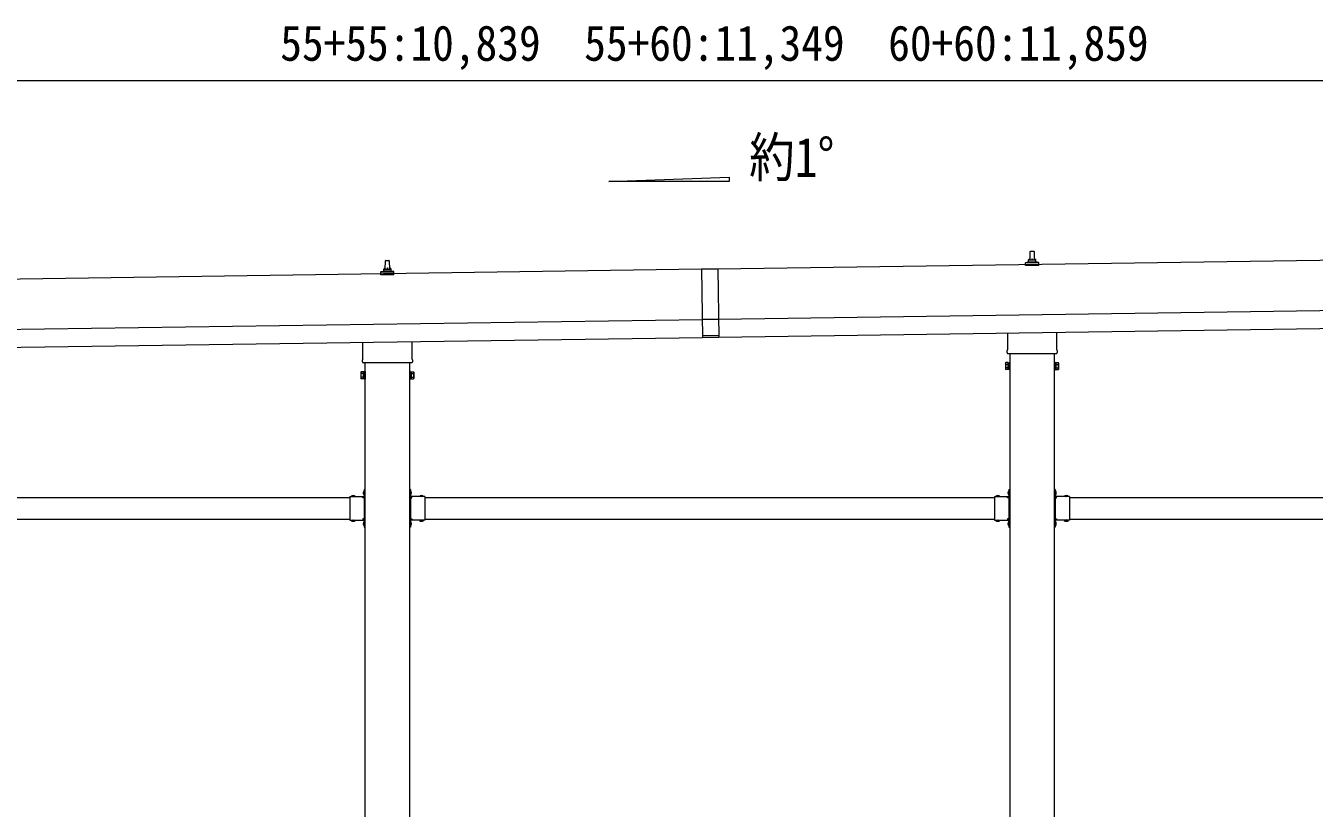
# Model space of a CAD drawing. Units: millimetres, scale not verified. Extents: x -13976 to 14131, y -9754 to 9646.
# Drawn here: x 3091 to 6688, y 1480 to 3665 of the extents above; entities that cross this region are included whole.
import ezdxf
from ezdxf.enums import TextEntityAlignment as Align

# ---------------------------------------------------------------- set-up
doc = ezdxf.new("R2010")
doc.units = ezdxf.units.MM
doc.header["$LTSCALE"] = 50
doc.linetypes.add('USER8', pattern=[4, 3, -1])
doc.layers.add('0-4_設備', color=4, linetype='Continuous', lineweight=9)
doc.layers.add('0-6_手摺', color=5, linetype='Continuous', lineweight=5)
doc.styles.add('ＭＳ ゴシック', font='')
doc.styles.get('ＭＳ ゴシック').set_extended_font_data('MS Gothic')

msp = doc.modelspace()

# ---------------------------------------------------------------- linework, layer by layer
at = {"layer": '0-4_設備'}
for p, q in [((10388.09, 3062.44), (5023.14, 2985.8)), ((5894.92, 3011.18), (5895.65, 3034.71)), ((5896.65, 3035.68), (5905.2, 3035.68)), ((5906.2, 3034.71), (5906.92, 3011.18)), ((4094.92, 2985.47), (4095.65, 3009)), ((4096.65, 3009.97), (4105.2, 3009.97)), ((4106.2, 3009), (4106.92, 2985.47)), ((4978.13, 2986.16), (5023.12, 2986.8)), ((4978.13, 2986.16), (4980.87, 2794.18)), ((5023.14, 2985.8), (4978.14, 2985.16)), ((5023.12, 2986.8), (5025.86, 2794.82)), ((5882.67, 2995.68), (5882.67, 3003.4)), ((5919.17, 2995.68), (5882.67, 2995.68)), ((5883.06, 3004.18), (5918.79, 3004.18)), ((5883.44, 3004.37), (5890.16, 3006)), ((5890.54, 3006.18), (5911.31, 3006.18)), ((5890.92, 3006.97), (5890.92, 3011.18)), ((5891.92, 3011.18), (5909.92, 3011.18)), ((5910.92, 3006.97), (5910.92, 3011.18)), ((5918.41, 3004.37), (5911.69, 3006)), ((5919.17, 2995.68), (5919.17, 3003.4)), ((4978.14, 2985.16), (-386.81, 2908.51)), ((4082.67, 2969.97), (4082.67, 2977.68)), ((4119.17, 2969.97), (4082.67, 2969.97)), ((4083.06, 2978.47), (4118.79, 2978.47)), ((4083.44, 2978.66), (4090.16, 2980.29)), ((4090.54, 2980.47), (4111.31, 2980.47)), ((4090.92, 2981.26), (4090.92, 2985.47)), ((4091.92, 2985.47), (4109.92, 2985.47)), ((4110.92, 2981.26), (4110.92, 2985.47)), ((4118.41, 2978.66), (4111.69, 2980.29)), ((4119.17, 2969.97), (4119.17, 2977.68)), ((5025.14, 2845.81), (10390.09, 2922.45)), ((-384.81, 2768.53), (4980.14, 2845.17)), ((5025.14, 2845.31), (4980.15, 2844.67)), ((5025.85, 2795.82), (10390.8, 2872.46)), ((5832.62, 2761.7), (5832.62, 2807.34)), ((5969.22, 2809.29), (5969.22, 2761.7)), ((-384.1, 2718.53), (4980.85, 2795.17)), ((4032.62, 2735.98), (4032.62, 2781.63)), ((4169.22, 2783.58), (4169.22, 2735.98)), ((5025.79, 2799.82), (4980.8, 2799.17)), ((5025.86, 2794.82), (4980.87, 2794.18)), ((5830.92, 2752.92), (5830.92, 2758.42)), ((5968.86, 2749.42), (5832.99, 2749.42)), ((5838.2, 2749.42), (5838.2, -180.22)), ((5963.2, -180.22), (5963.2, 2749.42)), ((5970.92, 2758.42), (5970.92, 2752.92)), ((4026.92, 2697.71), (4027.68, 2699.02)), ((4030.92, 2727.21), (4030.92, 2732.71)), ((4168.86, 2723.71), (4032.99, 2723.71)), ((4038.2, 2723.71), (4038.2, -180.22)), ((4163.2, -180.22), (4163.2, 2723.71)), ((4170.92, 2732.71), (4170.92, 2727.21)), ((4174.92, 2697.71), (4174.17, 2699.02)), ((5826.92, 2723.42), (5827.68, 2724.74)), ((5826.92, 2723.42), (5826.92, 2706.42)), ((5826.92, 2706.42), (5827.68, 2705.11)), ((5833.92, 2719.83), (5827.68, 2719.83)), ((5833.92, 2710.02), (5827.68, 2710.02)), ((5833.92, 2705.11), (5827.68, 2705.11)), ((5836.42, 2705.72), (5833.92, 2705.72)), ((5965.42, 2705.72), (5967.92, 2705.72)), ((5967.92, 2719.83), (5974.17, 2719.83)), ((5967.92, 2710.02), (5974.17, 2710.02)), ((5967.92, 2705.11), (5974.17, 2705.11)), ((5974.92, 2723.42), (5974.17, 2724.74)), ((5974.92, 2706.42), (5974.17, 2705.11)), ((5974.92, 2723.42), (5974.92, 2706.42)), ((4026.92, 2697.71), (4026.92, 2680.71)), ((4026.92, 2680.71), (4027.68, 2679.39)), ((4033.92, 2694.12), (4027.68, 2694.12)), ((4033.92, 2684.3), (4027.68, 2684.3)), ((4033.92, 2679.39), (4027.68, 2679.39)), ((4036.42, 2680.01), (4033.92, 2680.01)), ((4165.42, 2680.01), (4167.92, 2680.01)), ((4167.92, 2694.12), (4174.17, 2694.12)), ((4167.92, 2684.3), (4174.17, 2684.3)), ((4167.92, 2679.39), (4174.17, 2679.39)), ((4174.92, 2680.71), (4174.17, 2679.39)), ((4174.92, 2697.71), (4174.92, 2680.71)), ((2405.2, 2347.78), (3996.2, 2347.78)), ((3996.2, 2350.78), (3996.2, 2284.78)), ((3996.2, 2350.78), (4036.2, 2350.78)), ((3999.3, 2351.29), (3999.3, 2350.78)), ((3999.3, 2350.78), (4011.1, 2350.78)), ((4035.69, 2366.68), (4036.2, 2366.68)), ((4036.2, 2370.78), (4038.2, 2370.78)), ((4036.2, 2370.78), (4036.2, 2350.78)), ((4036.2, 2366.68), (4036.2, 2354.88)), ((4038.2, 2363.78), (4036.2, 2363.78)), ((4038.2, 2357.78), (4036.2, 2357.78)), ((4036.2, 2346.78), (4036.2, 2288.78)), ((4038.2, 2370.78), (4038.2, 2350.78)), ((4165.2, 2370.78), (4163.2, 2370.78)), ((4163.2, 2370.78), (4163.2, 2350.78)), ((4163.2, 2363.78), (4165.2, 2363.78)), ((4163.2, 2357.78), (4165.2, 2357.78)), ((4165.2, 2370.78), (4165.2, 2350.78)), ((4165.71, 2366.68), (4165.2, 2366.68)), ((4165.2, 2366.68), (4165.2, 2354.88)), ((4205.2, 2350.78), (4165.2, 2350.78)), ((4165.2, 2346.78), (4165.2, 2288.78)), ((4202.1, 2350.78), (4190.3, 2350.78)), ((4202.1, 2351.29), (4202.1, 2350.78)), ((4205.2, 2350.78), (4205.2, 2284.78)), ((4205.2, 2347.78), (5796.2, 2347.78)), ((5796.2, 2350.78), (5796.2, 2284.78)), ((5796.2, 2350.78), (5836.2, 2350.78)), ((5799.3, 2351.29), (5799.3, 2350.78)), ((5799.3, 2350.78), (5811.1, 2350.78)), ((5835.69, 2366.68), (5836.2, 2366.68)), ((5836.2, 2370.78), (5838.2, 2370.78)), ((5836.2, 2370.78), (5836.2, 2350.78)), ((5836.2, 2366.68), (5836.2, 2354.88)), ((5838.2, 2363.78), (5836.2, 2363.78)), ((5838.2, 2357.78), (5836.2, 2357.78)), ((5836.2, 2346.78), (5836.2, 2288.78)), ((5838.2, 2370.78), (5838.2, 2350.78)), ((5965.2, 2370.78), (5963.2, 2370.78)), ((5963.2, 2370.78), (5963.2, 2350.78)), ((5963.2, 2363.78), (5965.2, 2363.78)), ((5963.2, 2357.78), (5965.2, 2357.78)), ((5965.2, 2370.78), (5965.2, 2350.78)), ((5965.71, 2366.68), (5965.2, 2366.68)), ((5965.2, 2366.68), (5965.2, 2354.88)), ((6005.2, 2350.78), (5965.2, 2350.78)), ((5965.2, 2346.78), (5965.2, 2288.78)), ((6002.1, 2350.78), (5990.3, 2350.78)), ((6002.1, 2351.29), (6002.1, 2350.78)), ((6005.2, 2350.78), (6005.2, 2284.78)), ((6005.2, 2347.78), (7596.2, 2347.78)), ((2405.2, 2287.78), (3996.2, 2287.78)), ((3996.2, 2284.78), (4036.2, 2284.78)), ((3999.3, 2284.27), (3999.3, 2284.78)), ((3999.3, 2284.78), (4011.1, 2284.78)), ((4032.2, 2287.78), (4037.7, 2287.78)), ((4036.2, 2286.78), (4032.2, 2286.78)), ((4035.69, 2280.68), (4036.2, 2280.68)), ((4036.2, 2284.78), (4036.2, 2264.78)), ((4036.2, 2280.68), (4036.2, 2268.88)), ((4038.2, 2277.78), (4036.2, 2277.78)), ((4038.2, 2271.78), (4036.2, 2271.78)), ((4038.2, 2284.78), (4038.2, 2264.78)), ((4163.2, 2284.78), (4163.2, 2264.78)), ((4163.2, 2277.78), (4165.2, 2277.78)), ((4163.2, 2271.78), (4165.2, 2271.78)), ((4169.2, 2287.78), (4163.7, 2287.78)), ((4165.2, 2286.78), (4169.2, 2286.78)), ((4165.2, 2284.78), (4165.2, 2264.78)), ((4205.2, 2284.78), (4165.2, 2284.78)), ((4165.71, 2280.68), (4165.2, 2280.68)), ((4165.2, 2280.68), (4165.2, 2268.88)), ((4202.1, 2284.78), (4190.3, 2284.78)), ((4202.1, 2284.27), (4202.1, 2284.78)), ((4205.2, 2287.78), (5796.2, 2287.78)), ((5796.2, 2284.78), (5836.2, 2284.78)), ((5799.3, 2284.27), (5799.3, 2284.78)), ((5799.3, 2284.78), (5811.1, 2284.78)), ((5832.2, 2287.78), (5837.7, 2287.78)), ((5836.2, 2286.78), (5832.2, 2286.78)), ((5835.69, 2280.68), (5836.2, 2280.68)), ((5836.2, 2284.78), (5836.2, 2264.78)), ((5836.2, 2280.68), (5836.2, 2268.88)), ((5838.2, 2277.78), (5836.2, 2277.78)), ((5838.2, 2271.78), (5836.2, 2271.78)), ((5838.2, 2284.78), (5838.2, 2264.78)), ((5963.2, 2284.78), (5963.2, 2264.78)), ((5963.2, 2277.78), (5965.2, 2277.78)), ((5963.2, 2271.78), (5965.2, 2271.78)), ((5969.2, 2287.78), (5963.7, 2287.78)), ((5965.2, 2286.78), (5969.2, 2286.78)), ((5965.2, 2284.78), (5965.2, 2264.78)), ((6005.2, 2284.78), (5965.2, 2284.78)), ((5965.71, 2280.68), (5965.2, 2280.68)), ((5965.2, 2280.68), (5965.2, 2268.88)), ((6002.1, 2284.78), (5990.3, 2284.78)), ((6002.1, 2284.27), (6002.1, 2284.78)), ((6005.2, 2287.78), (7596.2, 2287.78)), ((4036.2, 2264.78), (4038.2, 2264.78)), ((4165.2, 2264.78), (4163.2, 2264.78)), ((5836.2, 2264.78), (5838.2, 2264.78)), ((5965.2, 2264.78), (5963.2, 2264.78))]:
    msp.add_line(p, q, dxfattribs=at)
for points in [[(4719.04, 3230.35), (5055.04, 3242.77), (5055.04, 3230.35)], [(4036.42, 2678.71), (4036.42, 2699.71), (4038.42, 2699.71), (4038.42, 2678.71)], [(4165.42, 2678.71), (4165.42, 2699.71), (4163.42, 2699.71), (4163.42, 2678.71)], [(5836.42, 2704.42), (5836.42, 2725.42), (5838.42, 2725.42), (5838.42, 2704.42)], [(5965.42, 2704.42), (5965.42, 2725.42), (5963.42, 2725.42), (5963.42, 2704.42)]]:
    msp.add_lwpolyline(points, close=True, dxfattribs=at)
for points in [[(4033.92, 2679.39), (4033.92, 2699.02), (4027.68, 2699.02)], [(4033.92, 2680.01), (4033.92, 2698.41), (4036.42, 2698.41)], [(4167.92, 2680.01), (4167.92, 2698.41), (4165.42, 2698.41)], [(4167.92, 2679.39), (4167.92, 2699.02), (4174.17, 2699.02)], [(5833.92, 2705.11), (5833.92, 2724.74), (5827.68, 2724.74)], [(5833.92, 2705.72), (5833.92, 2724.12), (5836.42, 2724.12)], [(5967.92, 2705.72), (5967.92, 2724.12), (5965.42, 2724.12)], [(5967.92, 2705.11), (5967.92, 2724.74), (5974.17, 2724.74)], [(3999.3, 2351.29), (4011.1, 2351.29), (4011.1, 2350.78)], [(4036.2, 2346.78), (4032.2, 2346.78), (4032.2, 2348.78), (4036.2, 2348.78)], [(4032.2, 2347.78), (4037.7, 2347.78), (4037.7, 2287.78)], [(4035.69, 2366.68), (4035.69, 2354.88), (4036.2, 2354.88)], [(4169.2, 2347.78), (4163.7, 2347.78), (4163.7, 2287.78)], [(4165.71, 2366.68), (4165.71, 2354.88), (4165.2, 2354.88)], [(4165.2, 2346.78), (4169.2, 2346.78), (4169.2, 2348.78), (4165.2, 2348.78)], [(4202.1, 2351.29), (4190.3, 2351.29), (4190.3, 2350.78)], [(5799.3, 2351.29), (5811.1, 2351.29), (5811.1, 2350.78)], [(5836.2, 2346.78), (5832.2, 2346.78), (5832.2, 2348.78), (5836.2, 2348.78)], [(5832.2, 2347.78), (5837.7, 2347.78), (5837.7, 2287.78)], [(5835.69, 2366.68), (5835.69, 2354.88), (5836.2, 2354.88)], [(5969.2, 2347.78), (5963.7, 2347.78), (5963.7, 2287.78)], [(5965.71, 2366.68), (5965.71, 2354.88), (5965.2, 2354.88)], [(5965.2, 2346.78), (5969.2, 2346.78), (5969.2, 2348.78), (5965.2, 2348.78)], [(6002.1, 2351.29), (5990.3, 2351.29), (5990.3, 2350.78)], [(3999.3, 2284.27), (4011.1, 2284.27), (4011.1, 2284.78)], [(4036.2, 2288.78), (4032.2, 2288.78), (4032.2, 2286.78)], [(4035.69, 2280.68), (4035.69, 2268.88), (4036.2, 2268.88)], [(4165.2, 2288.78), (4169.2, 2288.78), (4169.2, 2286.78)], [(4165.71, 2280.68), (4165.71, 2268.88), (4165.2, 2268.88)], [(4202.1, 2284.27), (4190.3, 2284.27), (4190.3, 2284.78)], [(5799.3, 2284.27), (5811.1, 2284.27), (5811.1, 2284.78)], [(5836.2, 2288.78), (5832.2, 2288.78), (5832.2, 2286.78)], [(5835.69, 2280.68), (5835.69, 2268.88), (5836.2, 2268.88)], [(5965.2, 2288.78), (5969.2, 2288.78), (5969.2, 2286.78)], [(5965.71, 2280.68), (5965.71, 2268.88), (5965.2, 2268.88)], [(6002.1, 2284.27), (5990.3, 2284.27), (5990.3, 2284.78)]]:
    msp.add_lwpolyline(points, dxfattribs=at)
at = {"layer": '0-4_設備', "linetype": 'USER8'}
for points in [[(4002.7, 2353.39), (4004.05, 2350.61), (4005.2, 2350)], [(4007.7, 2353.39), (4006.34, 2350.61), (4005.2, 2350)], [(4033.59, 2363.28), (4036.37, 2361.92), (4036.97, 2360.78)], [(4033.59, 2358.28), (4036.37, 2359.63), (4036.97, 2360.78)], [(4167.81, 2363.28), (4165.03, 2361.92), (4164.42, 2360.78)], [(4167.81, 2358.28), (4165.03, 2359.63), (4164.42, 2360.78)], [(4193.7, 2353.39), (4195.05, 2350.61), (4196.2, 2350)], [(4198.7, 2353.39), (4197.34, 2350.61), (4196.2, 2350)], [(5802.7, 2353.39), (5804.05, 2350.61), (5805.2, 2350)], [(5807.7, 2353.39), (5806.34, 2350.61), (5805.2, 2350)], [(5833.59, 2363.28), (5836.37, 2361.92), (5836.97, 2360.78)], [(5833.59, 2358.28), (5836.37, 2359.63), (5836.97, 2360.78)], [(5967.81, 2363.28), (5965.03, 2361.92), (5964.42, 2360.78)], [(5967.81, 2358.28), (5965.03, 2359.63), (5964.42, 2360.78)], [(5993.7, 2353.39), (5995.05, 2350.61), (5996.2, 2350)], [(5998.7, 2353.39), (5997.34, 2350.61), (5996.2, 2350)], [(4002.7, 2282.17), (4004.05, 2284.94), (4005.2, 2285.55)], [(4007.7, 2282.17), (4006.34, 2284.94), (4005.2, 2285.55)], [(4033.59, 2277.28), (4036.37, 2275.92), (4036.97, 2274.78)], [(4033.59, 2272.28), (4036.37, 2273.63), (4036.97, 2274.78)], [(4167.81, 2277.28), (4165.03, 2275.92), (4164.42, 2274.78)], [(4167.81, 2272.28), (4165.03, 2273.63), (4164.42, 2274.78)], [(4193.7, 2282.17), (4195.05, 2284.94), (4196.2, 2285.55)], [(4198.7, 2282.17), (4197.34, 2284.94), (4196.2, 2285.55)], [(5802.7, 2282.17), (5804.05, 2284.94), (5805.2, 2285.55)], [(5807.7, 2282.17), (5806.34, 2284.94), (5805.2, 2285.55)], [(5833.59, 2277.28), (5836.37, 2275.92), (5836.97, 2274.78)], [(5833.59, 2272.28), (5836.37, 2273.63), (5836.97, 2274.78)], [(5967.81, 2277.28), (5965.03, 2275.92), (5964.42, 2274.78)], [(5967.81, 2272.28), (5965.03, 2273.63), (5964.42, 2274.78)], [(5993.7, 2282.17), (5995.05, 2284.94), (5996.2, 2285.55)], [(5998.7, 2282.17), (5997.34, 2284.94), (5996.2, 2285.55)]]:
    msp.add_lwpolyline(points, dxfattribs=at)
at = {"layer": '0-4_設備'}
for centre, radius, start, end in [((5896.65, 3034.68), 1, 90, 178.60509), ((5905.2, 3034.68), 1, 1.39491, 90), ((4095.01, 2984.84), 4.13, 90, 171.17633), ((4096.65, 3008.97), 1, 90, 178.60509), ((4104.26, 2985.47), 4.83, 133.60282, 180), ((4097.59, 2985.47), 4.83, 0, 46.39718), ((4105.2, 3008.97), 1, 1.39491, 90), ((4106.84, 2984.84), 4.13, 8.82367, 90), ((5883.67, 3003.4), 1, 103.62699, 180), ((5889.92, 3006.97), 1, 283.62699, 0), ((5895.01, 3010.55), 4.13, 90, 171.17633), ((5891.92, 3010.18), 1, 90, 180), ((5904.26, 3011.18), 4.83, 133.60282, 180), ((5897.59, 3011.18), 4.83, 0, 46.39718), ((5906.84, 3010.55), 4.13, 8.82367, 90), ((5909.92, 3010.18), 1, 0, 90), ((5911.92, 3006.97), 1, 180, 256.37301), ((5918.17, 3003.4), 1, 0, 76.37301), ((4083.67, 2977.68), 1, 103.62699, 180), ((4089.92, 2981.26), 1, 283.62699, 0), ((4091.92, 2984.47), 1, 90, 180), ((4109.92, 2984.47), 1, 0, 90), ((4111.92, 2981.26), 1, 180, 256.37301), ((4118.17, 2977.68), 1, 0, 76.37301), ((4034.92, 2732.71), 4, 125.09963, 180), ((4166.92, 2732.71), 4, 0, 54.90037), ((5834.92, 2758.42), 4, 125.09963, 180), ((5834.92, 2752.92), 4, 180, 194.47751), ((5834.92, 2752.92), 4, 194.47751, 241.04498), ((5966.92, 2752.92), 4, 298.95502, 345.52249), ((5966.92, 2758.42), 4, 0, 54.90037), ((5966.92, 2752.92), 4, 345.52249, 0), ((4031.27, 2696.57), 4.34, 145.61575, 214.38425), ((4034.92, 2727.21), 4, 180, 194.47751), ((4034.92, 2727.21), 4, 194.47751, 241.04498), ((4166.92, 2727.21), 4, 298.95502, 345.52249), ((4166.92, 2727.21), 4, 345.52249, 0), ((4170.58, 2696.57), 4.34, 325.61575, 34.38425), ((5831.27, 2722.28), 4.34, 145.61575, 214.38425), ((5843.17, 2714.92), 16.24, 162.41205, 197.58795), ((5831.27, 2707.56), 4.34, 145.61575, 214.38425), ((5958.68, 2714.92), 16.24, 342.41205, 17.58795), ((5970.58, 2722.28), 4.34, 325.61575, 34.38425), ((5970.58, 2707.56), 4.34, 325.61575, 34.38425), ((4043.17, 2689.21), 16.24, 162.41205, 197.58795), ((4031.27, 2681.85), 4.34, 145.61575, 214.38425), ((4158.68, 2689.21), 16.24, 342.41205, 17.58795), ((4170.58, 2681.85), 4.34, 325.61575, 34.38425), ((4005.2, 2345.55), 8.23, 44.2189, 135.7811), ((4041.43, 2360.78), 8.23, 134.2189, 225.7811), ((4036.2, 2350.78), 2, 270, 0), ((4165.2, 2350.78), 2, 180, 270), ((4159.97, 2360.78), 8.23, 314.2189, 45.7811), ((4196.2, 2345.55), 8.23, 44.2189, 135.7811), ((5805.2, 2345.55), 8.23, 44.2189, 135.7811), ((5841.43, 2360.78), 8.23, 134.2189, 225.7811), ((5836.2, 2350.78), 2, 270, 0), ((5965.2, 2350.78), 2, 180, 270), ((5959.97, 2360.78), 8.23, 314.2189, 45.7811), ((5996.2, 2345.55), 8.23, 44.2189, 135.7811), ((4005.2, 2290.01), 8.23, 224.2189, 315.7811), ((4041.43, 2274.78), 8.23, 134.2189, 225.7811), ((4036.2, 2284.78), 2, 0, 90), ((4165.2, 2284.78), 2, 90, 180), ((4159.97, 2274.78), 8.23, 314.2189, 45.7811), ((4196.2, 2290.01), 8.23, 224.2189, 315.7811), ((5805.2, 2290.01), 8.23, 224.2189, 315.7811), ((5841.43, 2274.78), 8.23, 134.2189, 225.7811), ((5836.2, 2284.78), 2, 0, 90), ((5965.2, 2284.78), 2, 90, 180), ((5959.97, 2274.78), 8.23, 314.2189, 45.7811), ((5996.2, 2290.01), 8.23, 224.2189, 315.7811)]:
    msp.add_arc(centre, radius, start, end, dxfattribs=at)
at = {"layer": '0-6_手摺', "color": 6, "lineweight": 9}
msp.add_line((-417.82, 3512.72), (10421.18, 3512.72), dxfattribs=at)

# ---------------------------------------------------------------- texts
at = {"layer": '0-4_設備', "color": 7, "style": 'ＭＳ ゴシック', "width": 0.85}
msp.add_text('約1°', height=110, dxfattribs=at).set_placement((5110.72, 3210.13), align=Align.BOTTOM_LEFT)
at = {"layer": '0-6_手摺', "color": 7, "style": 'ＭＳ ゴシック', "width": 0.9}
msp.add_text('55+55:10,839\u300055+60:11,349\u300060+60:11,859', height=98.97, dxfattribs=at).set_placement((3801.68, 3537.72), align=Align.BOTTOM_LEFT)

doc.saveas('drawing.dxf')
